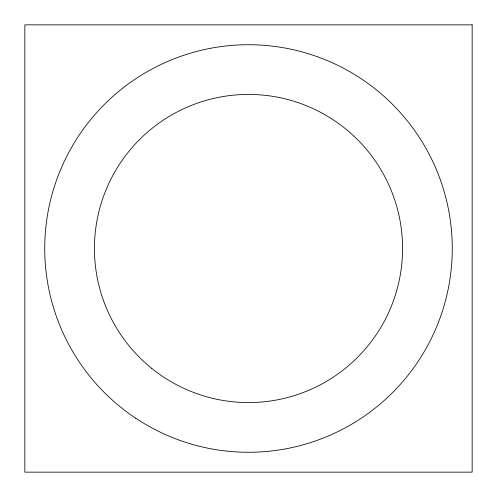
<?xml version="1.0" encoding="UTF-8"?>
<svg xmlns="http://www.w3.org/2000/svg" width="497" height="497" viewBox="0 0 497 497"><rect width="100%" height="100%" fill="white"/><g stroke="black" fill="none" stroke-linecap="round" stroke-linejoin="round"><path stroke-width="0.75" d="M472.15 24.85L24.85 24.85L24.85 472.15L472.15 472.15L472.15 24.85M135.737 418.226A203.77 203.77 0 0 0 451.866 261.298A203.77 203.77 0 0 0 157.897 65.983A203.77 203.77 0 0 0 135.737 418.226M151.542 368.234A154.07 154.07 0 0 0 400.675 272.604A154.07 154.07 0 0 0 193.283 104.662A154.07 154.07 0 0 0 151.542 368.234"/></g></svg>
